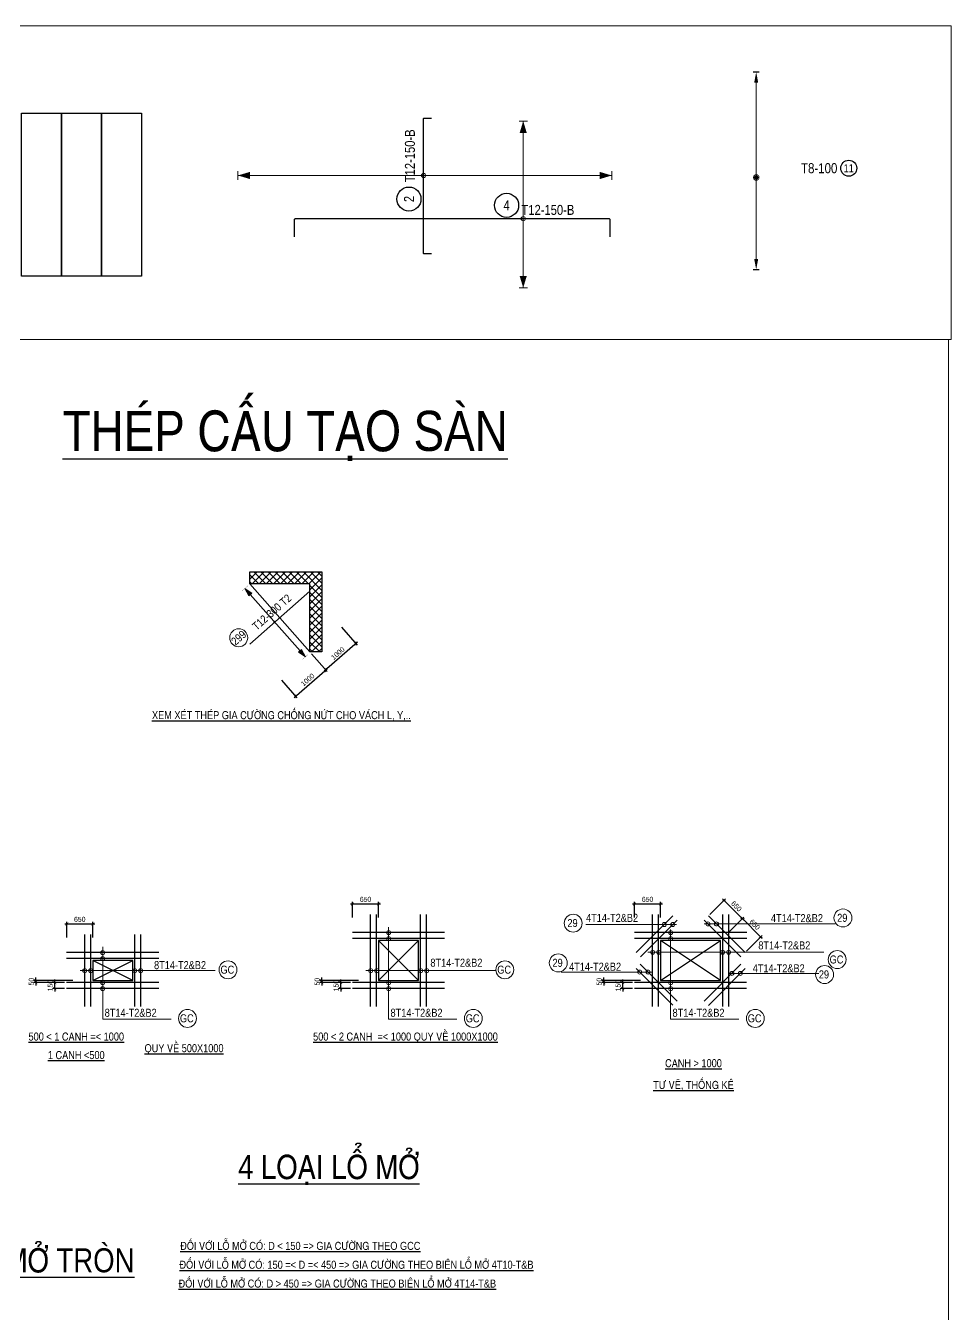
# Model space of a CAD drawing. Header units: millimetres. Extents: x -360107 to 123116000, y -52137 to 86044500.
# Drawn here: x -234766 to -211650, y 117271 to 149464 of the extents above; entities that cross this region are included whole.
import ezdxf
from ezdxf.enums import TextEntityAlignment as Align

# ---------------------------------------------------------------- set-up
doc = ezdxf.new("R2010")
doc.units = ezdxf.units.MM
doc.header["$LTSCALE"] = 100
doc.header["$MEASUREMENT"] = 0
doc.layers.get('Defpoints').update_dxf_attribs({"color": 250})
for name, color, linetype in [('02-GB-Col', 2, 'Continuous'), ('04-GB-Dim', 146, 'Continuous'), ('05-GB-Hatch', 8, 'Continuous'), ('06-GB-Slab-bor', 150, 'Continuous'), ('08-GB-Slab-open', 8, 'Continuous'), ('10-GB-Text', 4, 'Continuous'), ('14-GB-Rebar-X', 201, 'Continuous'), ('15-GB-Rebar-Y', 5, 'Continuous'), ('19-GB-Tie', 210, 'Continuous'), ('25-GB-Thep GC', 6, 'Continuous'), ('DCE_Note', 117, 'Continuous'), ('GB_StripB', 3, 'Continuous')]:
    doc.layers.add(name, color=color, linetype=linetype)
for name, color, linetype, lineweight in [('12-GB-Ky Hieu', 232, 'Continuous', 13), ('13-GB-Dgc', 253, 'Continuous', 15), ('20-GB-GC', 145, 'Continuous', 25), ('DCE_KT', 3, 'Continuous', 25), ('DCE_Name', 3, 'Continuous', 25), ('DCE_Symbol', 8, 'Continuous', 9), ('kata_dim', 8, 'Continuous', 5), ('kata_thep chu', 1, 'Continuous', 35)]:
    doc.layers.add(name, color=color, linetype=linetype, lineweight=lineweight)
doc.styles.add('02-GB-VNI-Helve', font='VNI-Helve-Condense.TTF')
doc.styles.add('Dce_Text', font='arial.ttf', dxfattribs={"width": 0.8})
doc.styles.add('kata_text', font='VNI-Helve-Condense.TTF')
doc.styles.add('VNI-Helve', font='VNI-Helve-Condense.TTF')
doc.dimstyles.new('GB 50', dxfattribs={"dimscale": 0.5, "dimtxt": 250, "dimasz": 150, "dimexe": 100, "dimexo": 100, "dimgap": 100, "dimtad": 1, "dimdec": 0, "dimzin": 0, "dimdsep": 46, "dimtxsty": 'VNI-Helve', "dimblk": 'ARCHTICK', "dimcen": 100, "dimdle": 100, "dimclrd": 256, "dimclre": 256, "dimclrt": 71, "dimadec": 0, "dimazin": 0, "dimtfac": 1, "dimtdec": 0, "dimtix": 1, "dimtmove": 0, "dimatfit": 3, "dimfxl": 3.75, "dimtolj": 1, "dimtzin": 0, "dimarcsym": 0})
doc.dimstyles.new('kata_rai_thep', dxfattribs={"dimtxt": 2, "dimasz": 1, "dimexe": 0, "dimexo": 0, "dimtad": 1, "dimdec": 0, "dimzin": 12, "dimdsep": 46, "dimtxsty": 'kata_text', "dimblk": 'kata_block_RUNTIC', "dimcen": 0, "dimse1": 1, "dimse2": 1, "dimclrd": 6, "dimclre": 6, "dimclrt": 7, "dimadec": 0, "dimazin": 3, "dimtfac": 1, "dimtdec": 0, "dimtmove": 2, "dimatfit": 3, "dimldrblk": 'kata_block_LEADERTIC', "dimfxl": 1, "dimtolj": 1, "dimtzin": 0, "dimlwd": -1, "dimlwe": -1, "dimarcsym": 0})

# ---------------------------------------------------------------- blocks, each defined once
blk = doc.blocks.new('_ArchTick')
at = {"color": 0, "linetype": 'ByBlock', "const_width": 0.15}
blk.add_lwpolyline([(-0.5, -0.5), (0.5, 0.5)], dxfattribs=at)
blk = doc.blocks.new('*D106')
at = {"layer": '04-GB-Dim', "lineweight": -2, "transparency": 16777216}
for p, q in [((-227629, 133775), (-227240, 133329)), ((-228063, 132676), (-227235, 133399)), ((-228382, 133117), (-227993, 132671))]:
    blk.add_line(p, q, dxfattribs=at)
at = {"layer": 'Defpoints', "color": 0, "transparency": 16777216}
for p in [(-227662, 133812), (-227272, 133366), (-228415, 133154)]:
    blk.add_point(p, dxfattribs=at)
at = {"layer": '04-GB-Dim', "lineweight": -2, "transparency": 16777216, "xscale": 75, "yscale": 75, "zscale": 75}
for p, rotation in [((-227272, 133366), 41.143739621642), ((-228025, 132708), 221.143739621642)]:
    blk.add_blockref('_ArchTick', p, dxfattribs=dict(at, rotation=rotation))
at = {"layer": '04-GB-Dim', "color": 71, "transparency": 16777216, "insert": (-227724, 133123), "char_height": 125, "attachment_point": 5, "rotation": 41.1437, "style": 'VNI-Helve'}
blk.add_mtext('\\A1;1000', dxfattribs=at)
blk = doc.blocks.new('*U78')
at = {"layer": '13-GB-Dgc'}
blk.add_circle((3019, -745), 224, dxfattribs=at)
at = {"layer": '25-GB-Thep GC', "linetype": 'ByBlock'}
for points in [[(2300, 150), (2300, 150), (2300, 150), (0, 150), (0, 150)], [(2300, 0), (2300, 0), (2300, 0), (0, 0), (0, 0)]]:
    blk.add_lwpolyline(points, dxfattribs=at)
at = {"layer": '10-GB-Text', "color": 71, "style": '02-GB-VNI-Helve', "flags": 8}
blk.add_attdef('2', text='', height=200, dxfattribs=at).set_placement((951, -603), align=Align.MIDDLE_LEFT)
at = {"layer": '10-GB-Text', "color": 141, "style": '02-GB-VNI-Helve', "flags": 8}
blk.add_attdef('1', text='', height=200, dxfattribs=at).set_placement((3003, -742), align=Align.MIDDLE_CENTER)
blk = doc.blocks.new('*U79')
at = {"layer": '13-GB-Dgc'}
blk.add_circle((884, 2328), 224, dxfattribs=at)
at = {"layer": '25-GB-Thep GC', "linetype": 'ByBlock'}
for points in [[(1800, 150), (1800, 150), (1800, 150), (0, 150), (0, 150)], [(1800, 0), (1800, 0), (1800, 0), (0, 0), (0, 0)]]:
    blk.add_lwpolyline(points, dxfattribs=at)
at = {"layer": '10-GB-Text', "color": 141, "style": '02-GB-VNI-Helve', "flags": 8}
blk.add_attdef('1', text='', height=200, rotation=90, dxfattribs=at).set_placement((881, 2312), align=Align.MIDDLE_CENTER)
at = {"layer": '10-GB-Text', "color": 71, "style": '02-GB-VNI-Helve', "flags": 8}
blk.add_attdef('2', text='', height=200, rotation=90, dxfattribs=at).set_placement((767, 481), align=Align.MIDDLE_LEFT)
blk = doc.blocks.new('*D128')
at = {"layer": '04-GB-Dim', "lineweight": -2, "transparency": 16777216}
for p, q in [((-233793, 127022), (-233043, 127022)), ((-233743, 126682), (-233743, 127072)), ((-233093, 126682), (-233093, 127072))]:
    blk.add_line(p, q, dxfattribs=at)
at = {"layer": 'Defpoints', "color": 0, "transparency": 16777216}
for p in [(-233093, 127022), (-233743, 126632), (-233093, 126632)]:
    blk.add_point(p, dxfattribs=at)
at = {"layer": '04-GB-Dim', "lineweight": -2, "transparency": 16777216, "xscale": 75, "yscale": 75, "zscale": 75, "rotation": 180}
blk.add_blockref('_ArchTick', (-233743, 127022), dxfattribs=at)
at = {"layer": '04-GB-Dim', "lineweight": -2, "transparency": 16777216, "xscale": 75, "yscale": 75, "zscale": 75}
blk.add_blockref('_ArchTick', (-233093, 127022), dxfattribs=at)
at = {"layer": '04-GB-Dim', "color": 71, "transparency": 16777216, "insert": (-233418, 127136), "char_height": 125, "attachment_point": 5, "style": 'VNI-Helve'}
blk.add_mtext('\\A1;650', dxfattribs=at)
blk = doc.blocks.new('*D129')
at = {"layer": '04-GB-Dim', "lineweight": -2, "transparency": 16777216}
for p, q in [((-233796, 125556), (-234090, 125556)), ((-234040, 125556), (-234040, 125631)), ((-234040, 125406), (-234040, 125556)), ((-233796, 125406), (-234090, 125406)), ((-234040, 125406), (-234040, 125331))]:
    blk.add_line(p, q, dxfattribs=at)
at = {"layer": 'Defpoints', "color": 0, "transparency": 16777216}
for p in [(-234040, 125556), (-233746, 125556), (-233746, 125406)]:
    blk.add_point(p, dxfattribs=at)
at = {"layer": '04-GB-Dim', "lineweight": -2, "transparency": 16777216, "xscale": 75, "yscale": 75, "zscale": 75}
for p, rotation in [((-234040, 125556), 270), ((-234040, 125406), 90)]:
    blk.add_blockref('_ArchTick', p, dxfattribs=dict(at, rotation=rotation))
at = {"layer": '04-GB-Dim', "color": 71, "transparency": 16777216, "insert": (-234154, 125481), "char_height": 125, "attachment_point": 5, "rotation": 90, "style": 'VNI-Helve'}
blk.add_mtext('\\A1;150', dxfattribs=at)
blk = doc.blocks.new('*D130')
at = {"layer": '04-GB-Dim', "lineweight": -2, "transparency": 16777216}
for p, q in [((-233593, 125606), (-234564, 125606)), ((-233796, 125556), (-234564, 125556)), ((-234514, 125606), (-234514, 125681)), ((-234514, 125556), (-234514, 125606)), ((-234514, 125556), (-234514, 125481))]:
    blk.add_line(p, q, dxfattribs=at)
at = {"layer": 'Defpoints', "color": 0, "transparency": 16777216}
for p in [(-234514, 125606), (-233746, 125556), (-233543, 125606)]:
    blk.add_point(p, dxfattribs=at)
at = {"layer": '04-GB-Dim', "lineweight": -2, "transparency": 16777216, "xscale": 75, "yscale": 75, "zscale": 75}
for p, rotation in [((-234514, 125606), 270), ((-234514, 125556), 90)]:
    blk.add_blockref('_ArchTick', p, dxfattribs=dict(at, rotation=rotation))
at = {"layer": '04-GB-Dim', "color": 71, "transparency": 16777216, "insert": (-234628, 125581), "char_height": 125, "attachment_point": 5, "rotation": 90, "style": 'VNI-Helve'}
blk.add_mtext('\\A1;50', dxfattribs=at)
blk = doc.blocks.new('*U84')
at = {"layer": '13-GB-Dgc'}
blk.add_circle((3019, -745), 224, dxfattribs=at)
at = {"layer": '25-GB-Thep GC', "linetype": 'ByBlock'}
for points in [[(2300, 150), (2300, 150), (2300, 150), (0, 150), (0, 150)], [(2300, 0), (2300, 0), (2300, 0), (0, 0), (0, 0)]]:
    blk.add_lwpolyline(points, dxfattribs=at)
at = {"layer": '10-GB-Text', "color": 71, "style": '02-GB-VNI-Helve', "flags": 8}
blk.add_attdef('2', text='', height=200, dxfattribs=at).set_placement((951, -603), align=Align.MIDDLE_LEFT)
at = {"layer": '10-GB-Text', "color": 141, "style": '02-GB-VNI-Helve', "flags": 8}
blk.add_attdef('1', text='', height=200, dxfattribs=at).set_placement((3003, -742), align=Align.MIDDLE_CENTER)
blk = doc.blocks.new('*U85')
at = {"layer": '13-GB-Dgc'}
blk.add_circle((1384, 2104), 224, dxfattribs=at)
at = {"layer": '25-GB-Thep GC', "linetype": 'ByBlock'}
for points in [[(2300, 150), (2300, 150), (2300, 150), (0, 150), (0, 150)], [(2300, 0), (2300, 0), (2300, 0), (0, 0), (0, 0)]]:
    blk.add_lwpolyline(points, dxfattribs=at)
at = {"layer": '10-GB-Text', "color": 141, "style": '02-GB-VNI-Helve', "flags": 8}
blk.add_attdef('1', text='', height=200, rotation=90, dxfattribs=at).set_placement((1381, 2087), align=Align.MIDDLE_CENTER)
at = {"layer": '10-GB-Text', "color": 71, "style": '02-GB-VNI-Helve', "flags": 8}
blk.add_attdef('2', text='', height=200, rotation=90, dxfattribs=at).set_placement((1207, 244), align=Align.MIDDLE_LEFT)
blk = doc.blocks.new('*D122')
at = {"layer": '04-GB-Dim', "lineweight": -2, "transparency": 16777216}
for p, q in [((-226653, 127522), (-225903, 127522)), ((-226603, 127182), (-226603, 127572)), ((-225953, 127182), (-225953, 127572))]:
    blk.add_line(p, q, dxfattribs=at)
at = {"layer": 'Defpoints', "color": 0, "transparency": 16777216}
for p in [(-225953, 127522), (-226603, 127132), (-225953, 127132)]:
    blk.add_point(p, dxfattribs=at)
at = {"layer": '04-GB-Dim', "lineweight": -2, "transparency": 16777216, "xscale": 75, "yscale": 75, "zscale": 75, "rotation": 180}
blk.add_blockref('_ArchTick', (-226603, 127522), dxfattribs=at)
at = {"layer": '04-GB-Dim', "lineweight": -2, "transparency": 16777216, "xscale": 75, "yscale": 75, "zscale": 75}
blk.add_blockref('_ArchTick', (-225953, 127522), dxfattribs=at)
at = {"layer": '04-GB-Dim', "color": 71, "transparency": 16777216, "insert": (-226278, 127636), "char_height": 125, "attachment_point": 5, "style": 'VNI-Helve'}
blk.add_mtext('\\A1;650', dxfattribs=at)
blk = doc.blocks.new('*D123')
at = {"layer": '04-GB-Dim', "lineweight": -2, "transparency": 16777216}
for p, q in [((-226656, 125556), (-226950, 125556)), ((-226900, 125556), (-226900, 125631)), ((-226900, 125406), (-226900, 125556)), ((-226656, 125406), (-226950, 125406)), ((-226900, 125406), (-226900, 125331))]:
    blk.add_line(p, q, dxfattribs=at)
at = {"layer": 'Defpoints', "color": 0, "transparency": 16777216}
for p in [(-226900, 125556), (-226606, 125556), (-226606, 125406)]:
    blk.add_point(p, dxfattribs=at)
at = {"layer": '04-GB-Dim', "lineweight": -2, "transparency": 16777216, "xscale": 75, "yscale": 75, "zscale": 75}
for p, rotation in [((-226900, 125556), 270), ((-226900, 125406), 90)]:
    blk.add_blockref('_ArchTick', p, dxfattribs=dict(at, rotation=rotation))
at = {"layer": '04-GB-Dim', "color": 71, "transparency": 16777216, "insert": (-227014, 125481), "char_height": 125, "attachment_point": 5, "rotation": 90, "style": 'VNI-Helve'}
blk.add_mtext('\\A1;150', dxfattribs=at)
blk = doc.blocks.new('*D124')
at = {"layer": '04-GB-Dim', "lineweight": -2, "transparency": 16777216}
for p, q in [((-226453, 125606), (-227424, 125606)), ((-226656, 125556), (-227424, 125556)), ((-227374, 125606), (-227374, 125681)), ((-227374, 125556), (-227374, 125606)), ((-227374, 125556), (-227374, 125481))]:
    blk.add_line(p, q, dxfattribs=at)
at = {"layer": 'Defpoints', "color": 0, "transparency": 16777216}
for p in [(-227374, 125606), (-226606, 125556), (-226403, 125606)]:
    blk.add_point(p, dxfattribs=at)
at = {"layer": '04-GB-Dim', "lineweight": -2, "transparency": 16777216, "xscale": 75, "yscale": 75, "zscale": 75}
for p, rotation in [((-227374, 125606), 270), ((-227374, 125556), 90)]:
    blk.add_blockref('_ArchTick', p, dxfattribs=dict(at, rotation=rotation))
at = {"layer": '04-GB-Dim', "color": 71, "transparency": 16777216, "insert": (-227488, 125581), "char_height": 125, "attachment_point": 5, "rotation": 90, "style": 'VNI-Helve'}
blk.add_mtext('\\A1;50', dxfattribs=at)
blk = doc.blocks.new('*U82')
at = {"layer": '13-GB-Dgc'}
blk.add_circle((3019, -745), 224, dxfattribs=at)
at = {"layer": '25-GB-Thep GC', "linetype": 'ByBlock'}
for points in [[(2800, 150), (2800, 150), (2800, 150), (0, 150), (0, 150)], [(2800, 0), (2800, 0), (2800, 0), (0, 0), (0, 0)]]:
    blk.add_lwpolyline(points, dxfattribs=at)
at = {"layer": '10-GB-Text', "color": 71, "style": '02-GB-VNI-Helve', "flags": 8}
blk.add_attdef('2', text='', height=200, dxfattribs=at).set_placement((951, -603), align=Align.MIDDLE_LEFT)
at = {"layer": '10-GB-Text', "color": 141, "style": '02-GB-VNI-Helve', "flags": 8}
blk.add_attdef('1', text='', height=200, dxfattribs=at).set_placement((3003, -742), align=Align.MIDDLE_CENTER)
blk = doc.blocks.new('*U83')
at = {"layer": '13-GB-Dgc'}
blk.add_circle((1129, 2861), 224, dxfattribs=at)
at = {"layer": '25-GB-Thep GC', "linetype": 'ByBlock'}
for points in [[(2300, 150), (2300, 150), (2300, 150), (0, 150), (0, 150)], [(2300, 0), (2300, 0), (2300, 0), (0, 0), (0, 0)]]:
    blk.add_lwpolyline(points, dxfattribs=at)
at = {"layer": '10-GB-Text', "color": 141, "style": '02-GB-VNI-Helve', "flags": 8}
blk.add_attdef('1', text='', height=200, rotation=90, dxfattribs=at).set_placement((1126, 2844), align=Align.MIDDLE_CENTER)
at = {"layer": '10-GB-Text', "color": 71, "style": '02-GB-VNI-Helve', "flags": 8}
blk.add_attdef('2', text='', height=200, rotation=90, dxfattribs=at).set_placement((774, 891), align=Align.MIDDLE_LEFT)
blk = doc.blocks.new('*D125')
at = {"layer": '04-GB-Dim', "lineweight": -2, "transparency": 16777216}
for p, q in [((-219609, 127522), (-218859, 127522)), ((-219559, 127182), (-219559, 127572)), ((-218909, 127182), (-218909, 127572))]:
    blk.add_line(p, q, dxfattribs=at)
at = {"layer": 'Defpoints', "color": 0, "transparency": 16777216}
for p in [(-218909, 127522), (-219559, 127132), (-218909, 127132)]:
    blk.add_point(p, dxfattribs=at)
at = {"layer": '04-GB-Dim', "lineweight": -2, "transparency": 16777216, "xscale": 75, "yscale": 75, "zscale": 75, "rotation": 180}
blk.add_blockref('_ArchTick', (-219559, 127522), dxfattribs=at)
at = {"layer": '04-GB-Dim', "lineweight": -2, "transparency": 16777216, "xscale": 75, "yscale": 75, "zscale": 75}
blk.add_blockref('_ArchTick', (-218909, 127522), dxfattribs=at)
at = {"layer": '04-GB-Dim', "color": 71, "transparency": 16777216, "insert": (-219234, 127636), "char_height": 125, "attachment_point": 5, "style": 'VNI-Helve'}
blk.add_mtext('\\A1;650', dxfattribs=at)
blk = doc.blocks.new('*D126')
at = {"layer": '04-GB-Dim', "lineweight": -2, "transparency": 16777216}
for p, q in [((-219612, 125556), (-219906, 125556)), ((-219856, 125556), (-219856, 125631)), ((-219856, 125406), (-219856, 125556)), ((-219612, 125406), (-219906, 125406)), ((-219856, 125406), (-219856, 125331))]:
    blk.add_line(p, q, dxfattribs=at)
at = {"layer": 'Defpoints', "color": 0, "transparency": 16777216}
for p in [(-219856, 125556), (-219562, 125556), (-219562, 125406)]:
    blk.add_point(p, dxfattribs=at)
at = {"layer": '04-GB-Dim', "lineweight": -2, "transparency": 16777216, "xscale": 75, "yscale": 75, "zscale": 75}
for p, rotation in [((-219856, 125556), 270), ((-219856, 125406), 90)]:
    blk.add_blockref('_ArchTick', p, dxfattribs=dict(at, rotation=rotation))
at = {"layer": '04-GB-Dim', "color": 71, "transparency": 16777216, "insert": (-219970, 125481), "char_height": 125, "attachment_point": 5, "rotation": 90, "style": 'VNI-Helve'}
blk.add_mtext('\\A1;150', dxfattribs=at)
blk = doc.blocks.new('*D127')
at = {"layer": '04-GB-Dim', "lineweight": -2, "transparency": 16777216}
for p, q in [((-219409, 125606), (-220380, 125606)), ((-219612, 125556), (-220380, 125556)), ((-220330, 125606), (-220330, 125681)), ((-220330, 125556), (-220330, 125606)), ((-220330, 125556), (-220330, 125481))]:
    blk.add_line(p, q, dxfattribs=at)
at = {"layer": 'Defpoints', "color": 0, "transparency": 16777216}
for p in [(-220330, 125606), (-219562, 125556), (-219359, 125606)]:
    blk.add_point(p, dxfattribs=at)
at = {"layer": '04-GB-Dim', "lineweight": -2, "transparency": 16777216, "xscale": 75, "yscale": 75, "zscale": 75}
for p, rotation in [((-220330, 125606), 270), ((-220330, 125556), 90)]:
    blk.add_blockref('_ArchTick', p, dxfattribs=dict(at, rotation=rotation))
at = {"layer": '04-GB-Dim', "color": 71, "transparency": 16777216, "insert": (-220444, 125581), "char_height": 125, "attachment_point": 5, "rotation": 90, "style": 'VNI-Helve'}
blk.add_mtext('\\A1;50', dxfattribs=at)
blk = doc.blocks.new('*U80')
at = {"layer": '13-GB-Dgc'}
blk.add_circle((2596, -1508), 224, dxfattribs=at)
at = {"layer": '25-GB-Thep GC', "linetype": 'ByBlock'}
for points in [[(1300, 150), (1300, 150), (1300, 150), (0, 150), (0, 150)], [(1300, 0), (1300, 0), (1300, 0), (0, 0), (0, 0)]]:
    blk.add_lwpolyline(points, dxfattribs=at)
at = {"layer": '10-GB-Text', "color": 71, "style": '02-GB-VNI-Helve', "flags": 8}
blk.add_attdef('2', text='', height=200, rotation=315, dxfattribs=at).set_placement((1437, -128), align=Align.MIDDLE_LEFT)
at = {"layer": '10-GB-Text', "color": 141, "style": '02-GB-VNI-Helve', "flags": 8}
blk.add_attdef('1', text='', height=200, rotation=315, dxfattribs=at).set_placement((2587, -1494), align=Align.MIDDLE_CENTER)
blk = doc.blocks.new('*U81')
at = {"layer": '13-GB-Dgc'}
blk.add_circle((-1471, -1275), 224, dxfattribs=at)
at = {"layer": '25-GB-Thep GC', "linetype": 'ByBlock'}
for points in [[(1300, 150), (1300, 150), (1300, 150), (0, 150), (0, 150)], [(1300, 0), (1300, 0), (1300, 0), (0, 0), (0, 0)]]:
    blk.add_lwpolyline(points, dxfattribs=at)
at = {"layer": '10-GB-Text', "color": 141, "style": '02-GB-VNI-Helve', "flags": 8}
blk.add_attdef('1', text='', height=200, rotation=45, dxfattribs=at).set_placement((-1485, -1285), align=Align.MIDDLE_CENTER)
at = {"layer": '10-GB-Text', "color": 71, "style": '02-GB-VNI-Helve', "flags": 8}
blk.add_attdef('2', text='', height=200, rotation=45, dxfattribs=at).set_placement((-1213, -1151), align=Align.MIDDLE_LEFT)
blk = doc.blocks.new('*U73')
at = {"layer": '13-GB-Dgc'}
blk.add_circle((1891, -1632), 224, dxfattribs=at)
at = {"layer": '25-GB-Thep GC', "linetype": 'ByBlock'}
for points in [[(1300, 150), (1300, 150), (1300, 150), (0, 150), (0, 150)], [(1300, 0), (1300, 0), (1300, 0), (0, 0), (0, 0)]]:
    blk.add_lwpolyline(points, dxfattribs=at)
at = {"layer": '10-GB-Text', "color": 71, "style": '02-GB-VNI-Helve', "flags": 8}
blk.add_attdef('2', text='', height=200, rotation=135, dxfattribs=at).set_placement((1569, -1498), align=Align.MIDDLE_LEFT)
at = {"layer": '10-GB-Text', "color": 141, "style": '02-GB-VNI-Helve', "flags": 8}
blk.add_attdef('1', text='', height=200, rotation=135, dxfattribs=at).set_placement((1900, -1646), align=Align.MIDDLE_CENTER)
blk = doc.blocks.new('*U74')
at = {"layer": '13-GB-Dgc'}
blk.add_circle((2413, 2489), 224, dxfattribs=at)
at = {"layer": '25-GB-Thep GC', "linetype": 'ByBlock'}
for points in [[(1300, 150), (1300, 150), (1300, 150), (0, 150), (0, 150)], [(1300, 0), (1300, 0), (1300, 0), (0, 0), (0, 0)]]:
    blk.add_lwpolyline(points, dxfattribs=at)
at = {"layer": '10-GB-Text', "color": 141, "style": '02-GB-VNI-Helve', "flags": 8}
blk.add_attdef('1', text='', height=200, rotation=45, dxfattribs=at).set_placement((2399, 2480), align=Align.MIDDLE_CENTER)
at = {"layer": '10-GB-Text', "color": 71, "style": '02-GB-VNI-Helve', "flags": 8}
blk.add_attdef('2', text='', height=200, rotation=45, dxfattribs=at).set_placement((1145, 1214), align=Align.MIDDLE_LEFT)
blk = doc.blocks.new('*D131')
at = {"layer": '04-GB-Dim', "lineweight": -2, "transparency": 16777216}
for p, q in [((-217680, 127260), (-217290, 127649)), ((-216830, 127118), (-217361, 127649)), ((-217220, 126800), (-216830, 127189))]:
    blk.add_line(p, q, dxfattribs=at)
at = {"layer": 'Defpoints', "color": 0, "transparency": 16777216}
for p in [(-217326, 127614), (-217715, 127224), (-217255, 126764)]:
    blk.add_point(p, dxfattribs=at)
at = {"layer": '04-GB-Dim', "lineweight": -2, "transparency": 16777216, "xscale": 75, "yscale": 75, "zscale": 75}
for p, rotation in [((-217326, 127614), 135.0000000000073), ((-216866, 127154), 315.0000000000073)]:
    blk.add_blockref('_ArchTick', p, dxfattribs=dict(at, rotation=rotation))
at = {"layer": '04-GB-Dim', "color": 71, "transparency": 16777216, "insert": (-217015, 127464), "char_height": 125, "attachment_point": 5, "rotation": 315, "style": 'VNI-Helve'}
blk.add_mtext('\\A1;650', dxfattribs=at)
blk = doc.blocks.new('*D132')
at = {"layer": '04-GB-Dim', "lineweight": -2, "transparency": 16777216}
for p, q in [((-217220, 126800), (-216830, 127189)), ((-216901, 127189), (-216371, 126659)), ((-216760, 126340), (-216371, 126730))]:
    blk.add_line(p, q, dxfattribs=at)
at = {"layer": 'Defpoints', "color": 0, "transparency": 16777216}
for p in [(-217255, 126764), (-216406, 126694), (-216796, 126305)]:
    blk.add_point(p, dxfattribs=at)
at = {"layer": '04-GB-Dim', "lineweight": -2, "transparency": 16777216, "xscale": 75, "yscale": 75, "zscale": 75}
for p, rotation in [((-216866, 127154), 135.0000000001452), ((-216406, 126694), 315.0000000001452)]:
    blk.add_blockref('_ArchTick', p, dxfattribs=dict(at, rotation=rotation))
at = {"layer": '04-GB-Dim', "color": 71, "transparency": 16777216, "insert": (-216556, 127005), "char_height": 125, "attachment_point": 5, "rotation": 315, "style": 'VNI-Helve'}
blk.add_mtext('\\A1;650', dxfattribs=at)
blk = doc.blocks.new('*U75')
at = {"layer": '13-GB-Dgc'}
h = blk.add_hatch(color=256, dxfattribs=at)
h.paths.add_polyline_path([(0, 920), (50, 920), (0, 1120)])
h.paths.add_polyline_path([(0, 1120), (-50, 920), (0, 920)])
h = blk.add_hatch(color=256, dxfattribs=at)
h.paths.add_polyline_path([(0, -960), (50, -960), (0, -1160)])
h.paths.add_polyline_path([(0, -1160), (-50, -960), (0, -960)])
blk.add_line((-830, 0), (1170, 0))
blk.add_line((0, 1120), (0, -1160), dxfattribs=at)
at = {"layer": '13-GB-Dgc', "const_width": 5}
for points in [[(100, 1120), (-100, 1120)], [(100, -1160), (-100, -1160)]]:
    blk.add_lwpolyline(points, dxfattribs=at)
at = {"layer": '13-GB-Dgc'}
for points in [[(50, 920), (0, 1120), (-50, 920)], [(50, -960), (0, -1160), (-50, -960)]]:
    blk.add_lwpolyline(points, close=True, dxfattribs=at)
at = {"layer": '13-GB-Dgc', "const_width": 30}
blk.add_lwpolyline([(-15, 0, 1), (15, 0, 1)], format="xyb", close=True, dxfattribs=at)
at = {"layer": '13-GB-Dgc'}
blk.add_circle((-933, 299), 224, dxfattribs=at)
at = {"layer": '10-GB-Text', "color": 141, "style": '02-GB-VNI-Helve'}
blk.add_attdef('1', text='', height=200, dxfattribs=at).set_placement((-933, 299), align=Align.MIDDLE_CENTER)
at = {"layer": '10-GB-Text', "color": 71, "style": '02-GB-VNI-Helve', "flags": 8}
blk.add_attdef('2', text='', height=200, dxfattribs=at).set_placement((-482, 232), align=Align.MIDDLE_LEFT)
blk = doc.blocks.new('*D121')
at = {"layer": '04-GB-Dim', "lineweight": -2, "transparency": 16777216}
for p, q in [((-226877, 134434), (-226487, 133989)), ((-226482, 134060), (-227309, 133334)), ((-227629, 133775), (-227238, 133330))]:
    blk.add_line(p, q, dxfattribs=at)
at = {"layer": 'Defpoints', "color": 0, "transparency": 16777216}
for p in [(-226910, 134472), (-227662, 133812), (-227271, 133367)]:
    blk.add_point(p, dxfattribs=at)
at = {"layer": '04-GB-Dim', "lineweight": -2, "transparency": 16777216, "xscale": 75, "yscale": 75, "zscale": 75}
for p, rotation in [((-226520, 134027), 41.27353064190694), ((-227271, 133367), 221.273530641907)]:
    blk.add_blockref('_ArchTick', p, dxfattribs=dict(at, rotation=rotation))
at = {"layer": '04-GB-Dim', "color": 71, "transparency": 16777216, "insert": (-226971, 133783), "char_height": 125, "attachment_point": 5, "rotation": 41.2735, "style": 'VNI-Helve'}
blk.add_mtext('\\A1;1000', dxfattribs=at)
blk = doc.blocks.new('*U178')
at = {"layer": 'GB_StripB', "color": 0}
for points in [[(0, 0), (0, 4066), (1000, 4066), (1000, 0)], [(1000, 0), (1000, 4066), (2000, 4066), (2000, 0)], [(2000, 0), (2000, 4066), (3000, 4066), (3000, 0)]]:
    blk.add_lwpolyline(points, close=True, dxfattribs=at)
blk = doc.blocks.new('*U690')
blk.add_lwpolyline([(-1960, -200), (-1960, -15, -0.414214), (-1945, 0), (1420, 0, -0.414214), (1435, -15), (1435, -200)], format="xyb")
at = {"layer": 'DCE_Note'}
blk.add_circle((-588, 364), 300, dxfattribs=at)
at = {"layer": 'DCE_Symbol'}
for points in [[(-105, 4635), (105, 4635)], [(0, -4699), (0, 4634)], [(-105, -4700), (105, -4700)]]:
    blk.add_lwpolyline(points, dxfattribs=at)
blk.add_circle((0, 0), 51.5, dxfattribs=at)
for points in [[(-90, 4335), (0, 4635), (90, 4335)], [(90, -4400), (0, -4700), (-90, -4400)]]:
    blk.add_solid(points, dxfattribs=at)
at = {"layer": 'DCE_KT', "style": 'Dce_Text', "width": 0.8}
blk.add_attdef('SHT', text='', height=250, dxfattribs=at).set_placement((-588, 364), align=Align.MIDDLE_CENTER)
at = {"layer": 'DCE_Name', "style": 'Dce_Text', "width": 0.8}
blk.add_attdef('DKVAKC', text='', height=250, dxfattribs=at).set_placement((-168, 341), align=Align.MIDDLE_LEFT)
blk = doc.blocks.new('*U689')
blk.add_lwpolyline([(-5709, -450), (-5709, -15, -0.414214), (-5694, 0), (2146, 0, -0.414214), (2161, -15), (2161, -450)], format="xyb")
at = {"layer": 'DCE_Note'}
blk.add_circle((-415, 333), 300, dxfattribs=at)
at = {"layer": 'DCE_Symbol'}
for points in [[(-105, 2438), (105, 2438)], [(0, -1728), (0, 2437)], [(-105, -1729), (105, -1729)]]:
    blk.add_lwpolyline(points, dxfattribs=at)
blk.add_circle((0, 0), 51.5, dxfattribs=at)
for points in [[(-90, 2138), (0, 2438), (90, 2138)], [(90, -1429), (0, -1729), (-90, -1429)]]:
    blk.add_solid(points, dxfattribs=at)
at = {"layer": 'DCE_KT', "style": 'Dce_Text', "width": 0.8}
blk.add_attdef('SHT', text='', height=250, dxfattribs=at).set_placement((-415, 333), align=Align.MIDDLE_CENTER)
at = {"layer": 'DCE_Name', "style": 'Dce_Text', "width": 0.8}
blk.add_attdef('DKVAKC', text='', height=250, dxfattribs=at).set_placement((-43, 219), align=Align.MIDDLE_LEFT)
blk = doc.blocks.new('*U674')
at = {"layer": '20-GB-GC', "color": 145}
blk.add_circle((193.5, 31.25), 50, dxfattribs=at)
at = {"layer": '10-GB-Text', "style": '02-GB-VNI-Helve'}
blk.add_attdef('DAI', text='', height=62.5, dxfattribs=at).set_placement((122.5, 31.25), align=Align.MIDDLE_RIGHT)
at = {"layer": '10-GB-Text', "color": 141, "style": '02-GB-VNI-Helve'}
blk.add_attdef('A', text='', height=62.5, rotation=360, dxfattribs=at).set_placement((193.5, 31.25), align=Align.MIDDLE_CENTER)
blk = doc.blocks.new('kata_block_RUNTIC')
at = {"layer": '05-GB-Hatch'}
blk.add_line((0, 0.75), (0, -0.75), dxfattribs=at)
blk.add_lwpolyline([(0, 0, 0, 1, 0), (-2.7, 0, 1, 1, 0)], format="xyseb", dxfattribs=at)
blk = doc.blocks.new('*D466')
at = {"layer": '12-GB-Ky Hieu', "color": 8, "transparency": 16777216}
blk.add_line((2538, 0), (-2204, 0), dxfattribs=at)
at = {"layer": 'Defpoints', "color": 0, "transparency": 16777216}
for p in [(-2304, 0), (2638, 0), (-2304, 0)]:
    blk.add_point(p, dxfattribs=at)
at = {"layer": '12-GB-Ky Hieu', "color": 8, "transparency": 16777216, "xscale": 100, "yscale": 100, "zscale": 100}
for p, rotation in [((-2304, 0), 180.0000000003799), ((2638, 0), 3.798561465373496e-10)]:
    blk.add_blockref('kata_block_RUNTIC', p, dxfattribs=dict(at, rotation=rotation))
blk = doc.blocks.new('kata_block_LEADERTIC')
at = {"layer": 'kata_dim', "color": 6}
blk.add_lwpolyline([(0, 0, 0, 1, 0), (-2.7, 0, 1, 1, 0)], format="xyseb", dxfattribs=at)
blk = doc.blocks.new('kata_block_THEP')
at = {"layer": 'kata_thep chu', "color": 0}
for p, q in [((-0.5, 0), (0.5, 0)), ((-0.35, 0.35), (0.35, -0.35)), ((0.35, 0.35), (-0.35, -0.35)), ((0, 0.5), (0, -0.5))]:
    blk.add_line(p, q, dxfattribs=at)
at = {"layer": 'kata_thep chu', "color": 0, "const_width": 0.0833}
blk.add_lwpolyline([(-0.5, 0, 1), (0.5, 0, 1), (-0.5, 0, 1)], format="xyb", dxfattribs=at)
blk = doc.blocks.new('*U465')
at = {"layer": '12-GB-Ky Hieu', "color": 8, "xscale": 150, "yscale": 150, "zscale": 150, "rotation": 89.9999999999999}
blk.add_blockref('kata_block_THEP', (0, 0), dxfattribs=at)
at = {"layer": '12-GB-Ky Hieu'}
dim = blk.add_aligned_dim(p1=(2638.3, 0), p2=(-2303.7, 0), distance=0, text=' ', dimstyle='kata_rai_thep', override={"dimscale": 100, "dimclrd": 8}, dxfattribs=at)
dim.commit()
dim.dimension.update_dxf_attribs({"geometry": '*D466', "text_midpoint": (167.3, 0)})

msp = doc.modelspace()

# ---------------------------------------------------------------- hatches: boundary and pattern name
at = {"layer": '04-GB-Dim'}
h = msp.add_hatch(dxfattribs=at)
h.set_pattern_fill('ANSI37', color=251, scale=1000, style=0)
h.set_pattern_definition([(45, (-593277.22, -57171.79), (-88.388348, 88.388348), []), (135, (-593277.22, -57171.79), (-88.388348, -88.388348), [])])
h.paths.add_polyline_path([(-227668.7, 135819.8), (-227368.7, 135819.8), (-227368.7, 133819.8), (-227668.7, 133819.8), (-227668.7, 135519.8), (-229168.7, 135519.8), (-229168.7, 135819.8)])

# ---------------------------------------------------------------- linework, layer by layer
at = {"layer": '04-GB-Dim', "color": 2}
msp.add_lwpolyline([(-227668.7, 135819.8), (-227368.7, 135819.8), (-227368.7, 133819.8), (-227668.7, 133819.8), (-227668.7, 135519.8), (-229168.7, 135519.8), (-229168.7, 135819.8)], close=True, dxfattribs=at)
at = {"layer": '06-GB-Slab-bor'}
for points in [[(-225953.1, 125606.3), (-224953.1, 125606.3), (-224953.1, 126606.3), (-225953.1, 126606.3), (-225953.1, 125606.3)], [(-218909, 125606.3), (-217409, 125606.3), (-217409, 126606.3), (-218909, 126606.3), (-218909, 125606.3)], [(-233092.9, 125606.3), (-232092.9, 125606.3), (-232092.9, 126106.3), (-233092.9, 126106.3), (-233092.9, 125606.3)]]:
    msp.add_lwpolyline(points, dxfattribs=at)
at = {"layer": '08-GB-Slab-open'}
for p, q in [((-227668.7, 133819.8), (-229168.7, 135519.8)), ((-225953.1, 125606.3), (-224953.1, 126606.3)), ((-224953.1, 125606.3), (-225953.1, 126606.3)), ((-218909, 125606.3), (-217409, 126606.3)), ((-217409, 125606.3), (-218909, 126606.3)), ((-232092.9, 125606.3), (-233092.9, 126106.3)), ((-233092.9, 125606.3), (-232092.9, 126106.3))]:
    msp.add_line(p, q, dxfattribs=at)
at = {"layer": '12-GB-Ky Hieu'}
msp.add_lwpolyline([(-297468, 149463.6), (-211650, 149463.6), (-211650, 141624.2), (-297468, 141624.2)], close=True, dxfattribs=at)
msp.add_lwpolyline([(-211716.2, 86926.9), (-211716.2, 141624.2), (-357957.5, 141624.2), (-357957.5, 86926.9)], dxfattribs=at)
at = {"layer": '20-GB-GC', "lineweight": 13}
for p, q in [((-218516.2, 127008.1), (-220777.8, 127008.1)), ((-217819.6, 127022.6), (-214551.8, 127022.6)), ((-219224.6, 126316.7), (-214835.4, 126316.7)), ((-233408.5, 125856.3), (-230032.4, 125856.3)), ((-226268.7, 125856.3), (-223022.6, 125856.3)), ((-219132.1, 125820.3), (-221393.7, 125820.3)), ((-217219.2, 125785.7), (-214957.7, 125785.7))]:
    msp.add_line(p, q, dxfattribs=at)
for points in [[(-225703.1, 126945), (-225703.1, 124639.4), (-223997.3, 124639.4)], [(-218659, 126885.4), (-218659, 124639.4), (-216953.2, 124639.4)], [(-232842.9, 126447.6), (-232842.9, 124639.4), (-231137.1, 124639.4)]]:
    msp.add_lwpolyline(points, dxfattribs=at)
for centre in [(-225703.1, 126806.3), (-218817.9, 127008.1), (-218659, 126806.3), (-218605.8, 127008.1), (-217725.4, 127022.6), (-217513.2, 127022.6), (-225703.1, 126656.3), (-218659, 126656.3), (-232842.9, 126306.3), (-232842.9, 126156.3), (-219107.7, 126316.7), (-218959, 126316.7), (-217359, 126316.7), (-217210.4, 126316.7), (-233291.5, 125856.3), (-233142.9, 125856.3), (-232042.9, 125856.3), (-231894.3, 125856.3), (-226151.8, 125856.3), (-226003.1, 125856.3), (-224903.1, 125856.3), (-224754.5, 125856.3), (-232842.9, 125556.3), (-225703.1, 125556.3), (-219433.8, 125820.3), (-219221.7, 125820.3), (-218659, 125556.3), (-217129.6, 125785.7), (-216917.5, 125785.7), (-232842.9, 125406.3), (-225703.1, 125406.3), (-218659, 125406.3)]:
    msp.add_circle(centre, 50, dxfattribs=at)
at = {"layer": '25-GB-Thep GC', "linetype": 'ByBlock'}
for points in [[(-226151.8, 124960.5), (-226151.8, 124960.5), (-226151.8, 124960.5), (-226151.8, 127256.3), (-226151.8, 127256.3)], [(-226001.8, 124960.5), (-226001.8, 124960.5), (-226001.8, 124960.5), (-226001.8, 127256.3), (-226001.8, 127256.3)], [(-219107.7, 124960.5), (-219107.7, 124960.5), (-219107.7, 124960.5), (-219107.7, 127256.3), (-219107.7, 127256.3)], [(-218957.7, 124960.5), (-218957.7, 124960.5), (-218957.7, 124960.5), (-218957.7, 127256.3), (-218957.7, 127256.3)], [(-233291.5, 124960.5), (-233291.5, 124960.5), (-233291.5, 124960.5), (-233291.5, 126760.5), (-233291.5, 126760.5)], [(-233141.5, 124960.5), (-233141.5, 124960.5), (-233141.5, 124960.5), (-233141.5, 126760.5), (-233141.5, 126760.5)], [(-224303.1, 126806.3), (-224303.1, 126806.3), (-224303.1, 126806.3), (-226606.5, 126806.3), (-226606.5, 126806.3)], [(-224303.1, 126656.3), (-224303.1, 126656.3), (-224303.1, 126656.3), (-226606.5, 126656.3), (-226606.5, 126656.3)], [(-216759, 126806.3), (-216759, 126806.3), (-216759, 126806.3), (-219562.4, 126806.3), (-219562.4, 126806.3)], [(-216759, 126656.3), (-216759, 126656.3), (-216759, 126656.3), (-219562.4, 126656.3), (-219562.4, 126656.3)], [(-231442.9, 126306.3), (-231442.9, 126306.3), (-231442.9, 126306.3), (-233746.2, 126306.3), (-233746.2, 126306.3)], [(-231442.9, 126156.3), (-231442.9, 126156.3), (-231442.9, 126156.3), (-233746.2, 126156.3), (-233746.2, 126156.3)]]:
    msp.add_lwpolyline(points, dxfattribs=at)

# ---------------------------------------------------------------- block references
at = {"layer": '02-GB-Col'}
msp.add_blockref('*U178', (-234874.7, 143210.3), dxfattribs=at)
at = {"layer": '14-GB-Rebar-X'}
msp.add_blockref('*U689', (-222341, 144644.1), dxfattribs=at).add_auto_attribs({'DKVAKC': 'T12-150-B', 'SHT': '4'})
at = {"layer": '14-GB-Rebar-X', "rotation": 41.42366562721264}
msp.add_blockref('*U75', (-228550.1, 134565.8), dxfattribs=at).add_auto_attribs({'1': '299', '2': 'T12-300 T2'})
at = {"layer": '15-GB-Rebar-Y', "rotation": 90}
msp.add_blockref('*U690', (-224830.4, 145723), dxfattribs=at).add_auto_attribs({'DKVAKC': 'T12-150-B', 'SHT': '2'})
at = {"layer": '19-GB-Tie', "rotation": 89.99999999999991}
msp.add_blockref('*U465', (-216521.5, 145673.2), dxfattribs=at)
at = {"layer": '19-GB-Tie'}
ref = msp.add_blockref('*U674', (-214984, 145780), dxfattribs=dict(at, xscale=4, yscale=4, zscale=4))
ref.add_attrib('A', '11', dxfattribs={"layer": '10-GB-Text', "color": 141, "height": 200, "rotation": 360, "style": 'VNI-Helve'}).set_placement((-214210, 145905), align=Align.MIDDLE_CENTER)
ref.add_attrib('DAI', 'T8-100', dxfattribs={"layer": '10-GB-Text', "height": 250, "style": '02-GB-VNI-Helve'}).set_placement((-214494, 145905), align=Align.MIDDLE_RIGHT)
at = {"layer": '25-GB-Thep GC'}
for name, p, rotation, values in [('*U74', (-217821, 127118.3), 315.0000000000046, {'1': '29', '2': '4T14-T2&B2'}), ('*U73', (-218601.8, 127224.3), 224.9999999999954, {'1': '29', '2': '4T14-T2&B2'}), ('*U85', (-224903.1, 127260.5), 270, {'1': 'GC', '2': '8T14-T2&B2'}), ('*U81', (-219523.3, 125909.8), 315.0000000000046, {'1': '29', '2': '4T14-T2&B2'}), ('*U83', (-217359, 127260.5), 270, {'1': 'GC', '2': '8T14-T2&B2'}), ('*U80', (-217714.9, 124988.3), 44.99999999999539, {'1': '29', '2': '4T14-T2&B2'}), ('*U79', (-232042.9, 126760.5), 270, {'1': 'GC', '2': '8T14-T2&B2'})]:
    msp.add_blockref(name, p, dxfattribs=dict(at, rotation=rotation)).add_auto_attribs(values)
for name, p in [('*U78', (-233746.2, 125406.3)), ('*U84', (-226606.5, 125406.3)), ('*U82', (-219562.4, 125406.3))]:
    msp.add_blockref(name, p, dxfattribs=at).add_auto_attribs({'1': 'GC', '2': '8T14-T2&B2'})

# ---------------------------------------------------------------- texts
at = {"layer": '10-GB-Text', "color": 2, "style": 'VNI-Helve'}
msp.add_text('%%UTHEÙP CAÁU TAÏO SAØN', height=1000, rotation=360, dxfattribs=at).set_placement((-228287.3, 138842.4), align=Align.CENTER)
at = {"layer": '10-GB-Text', "style": 'VNI-Helve'}
for s, height, p in [('%%UXEM XEÙT THEÙP GIA CÖÔØNG CHOÁNG NÖÙT CHO VAÙCH L, Y,..', 200, (-228380.5, 132138.9)), ('%%U500 < 1 CAÏNH =< 1000', 200, (-233504.9, 124108.1)), ('%%U500 < 2 CAÏNH  =< 1000 QUY VEÀ 1000X1000', 200, (-225282.3, 124108.1)), ('%%UQUY VEÀ 500X1000', 200, (-230812.7, 123817.8)), ('%%U1 CAÏNH <500', 200, (-233504.9, 123646.3)), ('%%UCAÏNH > 1000', 200, (-218088.2, 123443.4)), ('%%UTÖÏ VEÕ, THOÁNG KEÂ', 200, (-218088.2, 122899.3)), ('%%U4 LOAÏI LOÅ MÔÛ', 600, (-227196.8, 120651.2)), ('%%ULOÅ MÔÛ TROØN', 600, (-234224.5, 118318.2)), ('%%UÑOÁI VÔÙI LOÃ MÔÛ COÙ: D < 150 => GIA CÖÔØNG THEO GCC', 200, (-227909.2, 118878.3)), ('%%UÑOÁI VÔÙI LOÃ MÔÛ COÙ: 150 =< D =< 450 => GIA CÖÔØNG THEO BIEÂN LOÅ MÔÛ 4T10-T&B', 200, (-226505.5, 118407.3)), ('%%UÑOÁI VÔÙI LOÃ MÔÛ COÙ: D > 450 => GIA CÖÔØNG THEO BIEÂN LOÅ MÔÛ 4T14-T&B', 200, (-226984, 117936.4))]:
    msp.add_text(s, height=height, rotation=360, dxfattribs=at).set_placement(p, align=Align.CENTER)

# ---------------------------------------------------------------- dimensions: what is measured, and where the dimension line sits
at = {"layer": '04-GB-Dim'}
for p1, p2, distance, picture, middle in [((-226910.4, 134472.1), (-227662, 133812.3), 592.1, '*D121', (-226970.7, 133782.7)), ((-228415.1, 133154.4), (-227662, 133812.3), -592.2, '*D106', (-227723.8, 133123.1)), ((-217255.1, 126764.5), (-217714.9, 127224.3), -550.6, '*D131', (-217015.2, 127464.3)), ((-217255.1, 126764.5), (-216795.7, 126305.1), 550.6, '*D132', (-216555.5, 127004.6))]:
    dim = msp.add_aligned_dim(p1=p1, p2=p2, distance=distance, dimstyle='GB 50', dxfattribs=at)
    dim.commit()
    dim.dimension.update_dxf_attribs({"geometry": picture, "text_midpoint": middle})
for base, p1, p2, picture, middle in [((-225953.1, 127522.4), (-226603.5, 127131.9), (-225953.1, 127131.9), '*D122', (-226278.3, 127636.3)), ((-218909, 127522.4), (-219559.4, 127131.9), (-218909, 127131.9), '*D125', (-219234.2, 127636.3)), ((-233092.9, 127022.4), (-233743.2, 126631.9), (-233092.9, 126631.9), '*D128', (-233418.1, 127136.3))]:
    dim = msp.add_linear_dim(base=base, p1=p1, p2=p2, dimstyle='GB 50', dxfattribs=at)
    dim.commit()
    dim.dimension.update_dxf_attribs({"geometry": picture, "text_midpoint": middle})
for base, p1, p2, picture, middle in [((-234514.1, 125606.3), (-233746.2, 125556.3), (-233543, 125606.3), '*D130', (-234627.9, 125581.3)), ((-234039.7, 125556.3), (-233746.2, 125406.3), (-233746.2, 125556.3), '*D129', (-234153.6, 125481.3)), ((-227374.3, 125606.3), (-226606.5, 125556.3), (-226403.3, 125606.3), '*D124', (-227488.2, 125581.3)), ((-226900, 125556.3), (-226606.5, 125406.3), (-226606.5, 125556.3), '*D123', (-227013.8, 125481.3)), ((-220330.2, 125606.3), (-219562.4, 125556.3), (-219359.2, 125606.3), '*D127', (-220444.1, 125581.3)), ((-219855.9, 125556.3), (-219562.4, 125406.3), (-219562.4, 125556.3), '*D126', (-219969.7, 125481.3))]:
    dim = msp.add_linear_dim(base=base, p1=p1, p2=p2, angle=90, dimstyle='GB 50', dxfattribs=at)
    dim.commit()
    dim.dimension.update_dxf_attribs({"geometry": picture, "text_midpoint": middle})

doc.saveas('drawing.dxf')
